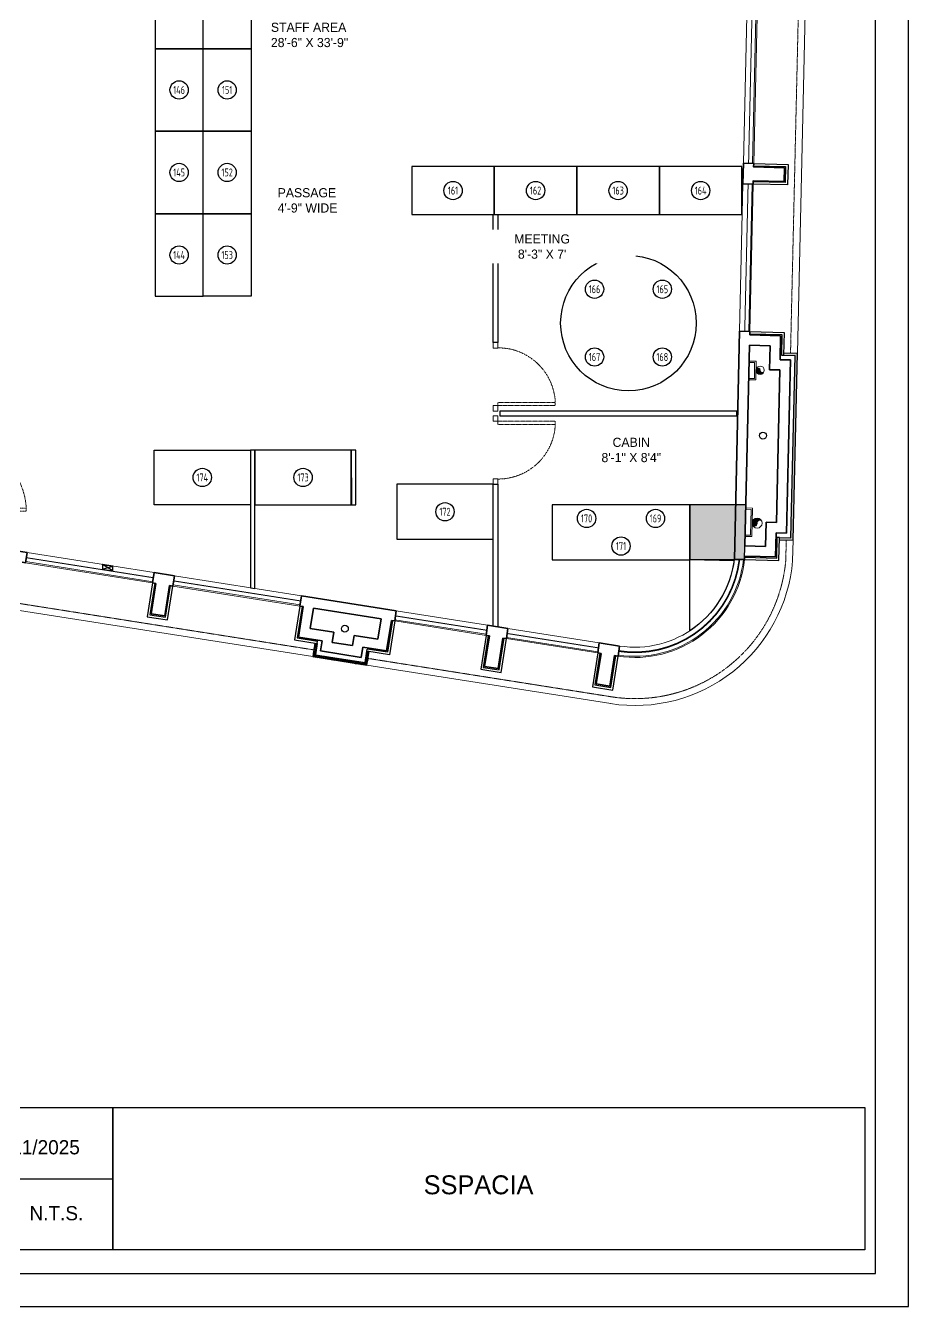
# Model space of a CAD drawing. Header units: millimetres. Extents: x 2165 to 3229, y 834 to 2305.
# Drawn here: x 2843 to 3229, y 834 to 1394 of the extents above; entities that cross this region are included whole.
import ezdxf
from ezdxf.enums import TextEntityAlignment as Align

# ---------------------------------------------------------------- set-up
doc = ezdxf.new("R2010")
doc.units = ezdxf.units.MM
for name, pattern in [('1', [0]), ('CENTER2', [1.125, 0.75, -0.125, 0.125, -0.125]), ('DOT2', [0.125, 0, -0.125]), ('HIDDEN', [0.375, 0.25, -0.125]), ('HIDDEN2', [0.1875, 0.125, -0.0625])]:
    doc.linetypes.add(name, pattern=pattern)
for name, color, linetype, lineweight in [('-P- VENT PIPE', 190, 'Continuous', 0), ('-P-CIVIL', 7, 'Continuous', 0), ('-RAIN WATER', 6, '1', 0), ('COL HATCH', 50, 'Continuous', 9), ('FUR', 12, 'Continuous', 30), ('g-dot', 3, 'HIDDEN', 9), ('g-dw', 3, 'Continuous', 5), ('GLASS', 174, 'Continuous', 30), ('text', 5, 'Continuous', 0), ('WALL', 7, 'Continuous', 35), ('WIN', 144, 'Continuous', 15)]:
    doc.layers.add(name, color=color, linetype=linetype, lineweight=lineweight)
for name, color, linetype in [('BH', 6, 'Continuous'), ('CLADDING', 155, 'Continuous'), ('ELE-2', 5, 'Continuous'), ('HOLE', 7, 'Continuous'), ('STONE', 20, 'Continuous'), ('STR. COL', 222, 'Continuous')]:
    doc.layers.add(name, color=color, linetype=linetype)
doc.layers.add('HATCH', color=7, linetype='Continuous', true_color=0x62653e)
doc.styles.add('VIBRANT', font='BKANT.TTF')
doc.styles.add('YQ_TEXT', font='SUPEROS.SHX', dxfattribs={"width": 0.8, "bigfont": 'HZDX.SHX'})

# ---------------------------------------------------------------- blocks, each defined once
blk = doc.blocks.new('*U8')
h = blk.add_hatch(color=256)
h.dxf.hatch_style = 1
h.paths.add_polyline_path([(6915.67, 3394.8, 0.414214), (6918.82, 3391.65, 0.414214), (6921.97, 3394.8, -0.645735), (6918.82, 3394.8, 0.645735)])
at = {"elevation": 0}
blk.add_lwpolyline([(6915.67, 3394.8, -0.645735), (6918.82, 3394.8, 0.645735), (6921.97, 3394.8, 0)], format="xyb", dxfattribs=at)
blk.add_circle((6918.82, 3394.8, 0), 3.15)
blk.add_arc((6917.24, 3394.09, 0), 1.73, 24.29652, 155.70348)
blk = doc.blocks.new('*U16')
at = {"layer": '-P-CIVIL', "linetype": 'ByBlock'}
for p, q in [((6934.07, 3405.77, 0), (6925.77, 3405.77, 0)), ((6925.77, 3405.77, 0), (6925.77, 3403.77, 0)), ((6934.07, 3405.77, 0), (6934.07, 3403.77, 0)), ((6934.07, 3403.77, 0), (6925.77, 3403.77, 0)), ((6933.67, 3405.37, 0), (6926.16, 3405.37, 0)), ((6926.16, 3405.37, 0), (6926.16, 3403.77, 0)), ((6933.67, 3405.37, 0), (6933.67, 3403.77, 0))]:
    blk.add_line(p, q, dxfattribs=at)
blk = doc.blocks.new('*U17')
at = {"layer": '-P-CIVIL', "linetype": 'ByBlock'}
for p, q in [((6951.96, 3405.77, 0), (6946.55, 3405.77, 0)), ((6946.55, 3405.77, 0), (6946.55, 3403.77, 0)), ((6951.96, 3405.77, 0), (6951.96, 3403.77, 0)), ((6951.96, 3403.77, 0), (6946.55, 3403.77, 0)), ((6951.56, 3405.37, 0), (6946.94, 3405.37, 0)), ((6946.94, 3405.37, 0), (6946.94, 3403.77, 0)), ((6951.56, 3405.37, 0), (6951.56, 3403.77, 0))]:
    blk.add_line(p, q, dxfattribs=at)
blk = doc.blocks.new('door 750')
at = {"layer": 'g-dot', "color": 250, "linetype": 'HIDDEN2', "lineweight": 5}
blk.add_lwpolyline([(120, 80), (770, 80), (770, 50), (120, 50)], close=True, dxfattribs=at)
at = {"layer": 'g-dot', "color": 250, "linetype": 'DOT2', "lineweight": 5, "ltscale": 0.05}
blk.add_arc((120, 50), 650, 2.6454, 90, dxfattribs=at)
at = {"layer": 'g-dw'}
for points in [[(43, 700), (120, 700), (120, 750), (43, 750)], [(43, 0), (120, 0), (120, 50), (43, 50)]]:
    blk.add_lwpolyline(points, close=True, dxfattribs=at)
blk = doc.blocks.new('A$C104176b6')
at = {"layer": 'g-dot', "color": 250, "linetype": 'HIDDEN2', "lineweight": 5}
blk.add_lwpolyline([(2, -3.84), (27.2, -3.84), (27.2, -2.4), (2, -2.4)], close=True, dxfattribs=at)
at = {"layer": 'g-dot', "color": 250, "linetype": 'DOT2', "lineweight": 5, "ltscale": 0.05}
blk.add_arc((2.23, -2.69), 25, 270, 357.3546, dxfattribs=at)
at = {"layer": 'g-dw'}
for points in [[(0, 0), (2, 0), (2, -2.4), (0, -2.4)], [(0, -27.6), (2, -27.6), (2, -30), (0, -30)]]:
    blk.add_lwpolyline(points, close=True, dxfattribs=at)

msp = doc.modelspace()

# ---------------------------------------------------------------- hatches: boundary and pattern name
at = {"layer": 'COL HATCH'}
h = msp.add_hatch(color=256, dxfattribs=at)
h.dxf.hatch_style = 1
h.paths.add_polyline_path([(3133.32, 1160.85), (3157.23, 1160.85), (3157.78, 1184.85), (3133.32, 1184.85)])
at = {"layer": 'HATCH'}
h = msp.add_hatch(dxfattribs=at)
h.set_pattern_fill('ANSI36', color=256, scale=4, angle=351.0415)
h.set_pattern_definition([(34.7235616, (-8839.4057, 1176.846), (0.434362353, 0.909370302), [1.25, -0.25, 0, -0.25])])
h.paths.add_polyline_path([(3174.3, 1251.22), (3174.28, 1250.22), (3179.28, 1250.11), (3177.45, 1170.39), (3172.45, 1170.5), (3172.43, 1169.5), (3178.43, 1169.37), (3180.3, 1251.09)])
h = msp.add_hatch(dxfattribs=at)
h.set_pattern_fill('ANSI36', color=256, scale=4, angle=351.0415)
h.set_pattern_definition([(27.0830073, (-6705.60614, 1236.784), (0.551413952, 0.843544696), [1.25, -0.25, 0, -0.25])])
h.paths.add_polyline_path([(2992.96, 1120.59), (2991.98, 1120.74), (2991.2, 1115.8), (2969.47, 1119.23), (2970.25, 1124.17), (2969.26, 1124.32), (2968.32, 1118.4), (2992.03, 1114.66)])

# ---------------------------------------------------------------- linework, layer by layer
msp.add_line((2781.51, 890.1, 0), (2880.86, 890.1, 0))
at = {"linetype": 'Continuous', "lineweight": 30, "elevation": 0}
for points in [[(3214.4, 2291.04), (2179.24, 2291.04), (2179.24, 848.7), (3214.4, 848.7)], [(2880.86, 921.16), (3209.74, 921.16), (3209.74, 859.05), (2880.86, 859.05)]]:
    msp.add_lwpolyline(points, close=True, dxfattribs=at)
msp.add_lwpolyline([(2625.55, 921.16), (2880.86, 921.16), (2880.86, 859.05), (2625.55, 859.05)], dxfattribs=at)
at = {"layer": 'BH'}
for centre in [(2909.9, 1366.23), (2930.9, 1366.23), (2909.9, 1330.14), (2930.9, 1330.14), (3029.7, 1322.23), (3065.8, 1322.23), (3101.89, 1322.23), (3137.98, 1322.23), (2909.9, 1294.04), (2930.9, 1294.04), (3091.58, 1279.09), (3121.22, 1279.09), (3091.58, 1249.45), (3121.22, 1249.45), (2920.02, 1196.76), (2964.11, 1196.76), (3026.18, 1181.76), (3088.1, 1178.83), (3118.25, 1178.83), (3103.17, 1166.77)]:
    msp.add_circle(centre, 4, dxfattribs=at)
at = {"layer": 'CLADDING', "color": 32}
for p, q in [((3159.52, 1260.57, 0), (3174.51, 1260.22, 0)), ((3159.49, 1259.57, 0), (3173.49, 1259.25, 0)), ((3173.49, 1259.25, 0), (3173.28, 1250.25, 0)), ((3174.51, 1260.22, 0), (3174.28, 1250.22, 0)), ((3171.25, 1161.53, 0), (3171.45, 1170.53, 0)), ((3172.22, 1160.51, 0), (3172.45, 1170.5, 0)), ((3157.23, 1160.85, 0), (3172.22, 1160.51, 0)), ((3157.25, 1161.85, 0), (3171.25, 1161.53, 0)), ((2962.7, 1140.54, 0), (2960.37, 1125.72, 0)), ((2963.69, 1140.39, 0), (2961.51, 1126.56, 0)), ((3003.2, 1134.16, 0), (3001.02, 1120.33, 0)), ((3004.19, 1134, 0), (3001.85, 1119.18, 0)), ((2961.51, 1126.56, 0), (2970.4, 1125.16, 0)), ((2960.37, 1125.72, 0), (2970.25, 1124.17, 0)), ((2970.25, 1124.17, 0), (2970.4, 1125.16, 0)), ((2991.98, 1120.74, 0), (2992.13, 1121.73, 0)), ((3001.85, 1119.18, 0), (2991.98, 1120.74, 0)), ((3001.02, 1120.33, 0), (2992.13, 1121.73, 0))]:
    msp.add_line(p, q, dxfattribs=at)
at = {"layer": 'CLADDING', "color": 32, "lineweight": -3}
for p, q in [((3173.28, 1250.25, 0), (3174.28, 1250.22, 0)), ((3172.45, 1170.5, 0), (3171.45, 1170.53, 0))]:
    msp.add_line(p, q, dxfattribs=at)
at = {"layer": 'CLADDING'}
for p, q in [((3174.28, 1250.22, 0), (3179.28, 1250.11, 0)), ((3174.3, 1251.22, 0), (3180.3, 1251.09, 0)), ((3177.45, 1170.39, 0), (3179.28, 1250.11, 0)), ((3178.43, 1169.37, 0), (3180.3, 1251.09, 0)), ((3172.43, 1169.5, 0), (3178.43, 1169.37, 0)), ((3172.45, 1170.5, 0), (3177.45, 1170.39, 0))]:
    msp.add_line(p, q, dxfattribs=at)
at = {"layer": 'CLADDING', "color": 32, "elevation": 0}
for points in [[(2898.29, 1150.7), (2895.95, 1135.88), (2904.84, 1134.48), (2907.18, 1149.29)], [(2899.27, 1150.54), (2897.09, 1136.71), (2904.01, 1135.62), (2906.19, 1149.45)], [(3044.13, 1127.7), (3041.8, 1112.89), (3050.69, 1111.49), (3053.02, 1126.3)], [(3045.12, 1127.55), (3042.94, 1113.72), (3049.86, 1112.63), (3052.04, 1126.46)], [(3092.97, 1120.01), (3090.63, 1105.19), (3099.52, 1103.79), (3101.86, 1118.6)], [(3093.96, 1119.85), (3091.78, 1106.02), (3098.69, 1104.93), (3100.87, 1118.76)]]:
    msp.add_lwpolyline(points, dxfattribs=at)
at = {"layer": 'CLADDING', "elevation": 0}
for points in [[(2969.26, 1124.32), (2968.32, 1118.4), (2992.03, 1114.66), (2992.96, 1120.59)], [(2970.25, 1124.17), (2969.47, 1119.23), (2991.2, 1115.8), (2991.98, 1120.74)]]:
    msp.add_lwpolyline(points, dxfattribs=at)
at = {"layer": 'Defpoints', "color": 1, "linetype": 'Continuous', "lineweight": -3, "elevation": 0}
msp.add_lwpolyline([(3228.84, 2305.48), (2164.8, 2305.48), (2164.8, 834.25), (3228.84, 834.25)], close=True, dxfattribs=at)
at = {"layer": 'ELE-2', "color": 7}
for p, q in [((2880.9, 1155.97, 0), (2876.4, 1158.7, 0)), ((2876.4, 1156.68, 0), (2880.9, 1157.99, 0))]:
    msp.add_line(p, q, dxfattribs=at)
at = {"layer": 'ELE-2', "color": 7, "elevation": 0, "flags": 128}
msp.add_lwpolyline([(2880.9, 1157.99), (2876.4, 1158.7), (2876.4, 1156.68), (2880.9, 1155.97)], close=True, dxfattribs=at)
at = {"layer": 'FUR', "elevation": 0}
for points in [[(2899.4, 1420.37), (2899.4, 1384.28), (2920.4, 1384.28), (2920.4, 1420.37)], [(2941.4, 1420.37), (2941.4, 1384.28), (2920.4, 1384.28), (2920.4, 1420.37)], [(2899.4, 1384.28), (2899.4, 1348.18), (2920.4, 1348.18), (2920.4, 1384.28)], [(2941.4, 1384.28), (2941.4, 1348.18), (2920.4, 1348.18), (2920.4, 1384.28)], [(2899.4, 1348.18), (2899.4, 1312.09), (2920.4, 1312.09), (2920.4, 1348.18)], [(2941.4, 1348.18), (2941.4, 1312.09), (2920.4, 1312.09), (2920.4, 1348.18)], [(3047.75, 1332.73), (3011.66, 1332.73), (3011.66, 1311.73), (3047.75, 1311.73)], [(3083.84, 1332.73), (3047.75, 1332.73), (3047.75, 1311.73), (3083.84, 1311.73)], [(3119.93, 1332.73), (3083.84, 1332.73), (3083.84, 1311.73), (3119.93, 1311.73)], [(3156.03, 1332.73), (3119.93, 1332.73), (3119.93, 1311.73), (3156.03, 1311.73)], [(2899.4, 1312.09), (2899.4, 1276), (2920.4, 1276), (2920.4, 1312.09)], [(2941.4, 1312.09), (2941.4, 1276), (2920.4, 1276), (2920.4, 1312.09)], [(2941.07, 1184.76), (2898.97, 1184.76), (2898.97, 1208.76), (2941.07, 1208.76)], [(2943.07, 1184.76), (2985.16, 1184.76), (2985.16, 1208.76), (2943.07, 1208.76)], [(3005.13, 1169.76), (3047.22, 1169.76), (3047.22, 1193.76), (3005.13, 1193.76)], [(3073.03, 1184.85), (3073.03, 1160.75), (3133.32, 1160.75), (3133.32, 1184.85)]]:
    msp.add_lwpolyline(points, close=True, dxfattribs=at)
msp.add_lwpolyline([(3152.69, 1160.85, -0.21927), (3133.32, 1129.75), (3133.32, 1160.85), (3152.65, 1160.49)], format="xyb", dxfattribs=at)
at = {"layer": 'FUR'}
msp.add_circle((3106.4, 1264.27, 0), 29.64, dxfattribs=at)
at = {"layer": 'GLASS', "elevation": 0}
for points in [[(3047.22, 1311.73), (3049.22, 1311.73), (3049.22, 1255.76), (3047.22, 1255.76)], [(3050.22, 1225.76), (3050.22, 1223.76), (3153.87, 1223.76), (3153.87, 1225.76)], [(2943.07, 1208.76), (2941.07, 1208.76), (2941.14, 1148.5), (2943.07, 1148.19)], [(2987.16, 1208.76), (2985.16, 1208.76), (2985.23, 1184.76), (2987.16, 1184.76)], [(3047.22, 1193.76), (3049.22, 1193.76), (3049.22, 1131.46), (3047.22, 1131.77)]]:
    msp.add_lwpolyline(points, close=True, dxfattribs=at)
at = {"layer": 'HOLE'}
for centre in [(3165.22, 1215.08, 0), (2982.4, 1130.6, 0)]:
    msp.add_circle(centre, 1.5, dxfattribs=at)
at = {"layer": 'STONE', "color": 32, "elevation": 0}
for points in [[(3161.2, 1334.05), (3176.2, 1333.7), (3175.99, 1324.71), (3161, 1325.05)], [(3161.18, 1333.05), (3175.17, 1332.73), (3175.01, 1325.73), (3161.02, 1326.05)]]:
    msp.add_lwpolyline(points, dxfattribs=at)
at = {"layer": 'STR. COL', "elevation": 0}
msp.add_lwpolyline([(3133.32, 1160.85), (3157.23, 1160.85), (3157.78, 1184.85), (3133.32, 1184.85)], close=True, dxfattribs=at)
at = {"layer": 'WALL'}
for p, q in [((3155.02, 1260.67, 0), (3152.73, 1160.85, 0)), ((3155.02, 1260.67, 0), (3159.52, 1260.57, 0)), ((3159.52, 1260.57, 0), (3159.48, 1259.07, 0)), ((3159.48, 1259.07, 0), (3172.98, 1258.76, 0)), ((3172.98, 1258.76, 0), (3172.74, 1248.26, 0)), ((3159.38, 1254.57, 0), (3157.36, 1166.85, 0)), ((3159.38, 1254.57, 0), (3168.37, 1254.36, 0)), ((3168.37, 1254.36, 0), (3168.13, 1243.86, 0)), ((3168.13, 1243.86, 0), (3172.63, 1243.76, 0)), ((3171.1, 1177.04, 0), (3172.63, 1243.76, 0)), ((3172.74, 1248.26, 0), (3177.23, 1248.16, 0)), ((3175.5, 1172.43, 0), (3177.23, 1248.16, 0)), ((3166.36, 1166.64, 0), (3166.6, 1177.14, 0)), ((3166.6, 1177.14, 0), (3171.1, 1177.04, 0)), ((3170.76, 1162.04, 0), (3171, 1172.54, 0)), ((3171, 1172.54, 0), (3175.5, 1172.43, 0)), ((2843.46, 1163.9, 0), (2801.97, 1170.44, 0)), ((3157.36, 1166.85, 0), (3166.36, 1166.64, 0)), ((2841.28, 1159.68, 0), (2842.76, 1159.45, 0)), ((2842.76, 1159.45, 0), (2843.46, 1163.9, 0)), ((3152.73, 1160.85, 0), (3157.23, 1160.85, 0)), ((3157.26, 1162.35, 0), (3157.23, 1160.85, 0)), ((3157.26, 1162.35, 0), (3170.76, 1162.04, 0)), ((2880.9, 1157.99, 0), (2876.4, 1158.7, 0)), ((2898.29, 1150.7, 0), (2898.99, 1155.14, 0)), ((2907.88, 1153.74, 0), (2898.99, 1155.14, 0)), ((2899.77, 1150.46, 0), (2897.66, 1137.13, 0)), ((2898.29, 1150.7, 0), (2899.77, 1150.46, 0)), ((2905.69, 1149.53, 0), (2903.59, 1136.19, 0)), ((2907.18, 1149.29, 0), (2905.69, 1149.53, 0)), ((2907.88, 1153.74, 0), (2907.18, 1149.29, 0)), ((2963.4, 1144.99, 0), (2962.7, 1140.54, 0)), ((3004.89, 1138.45, 0), (2963.4, 1144.99, 0)), ((2903.59, 1136.19, 0), (2897.66, 1137.13, 0)), ((2964.18, 1140.31, 0), (2962.08, 1126.97, 0)), ((2962.7, 1140.54, 0), (2964.18, 1140.31, 0)), ((2968.63, 1139.61, 0), (2967.23, 1130.72, 0)), ((2998.26, 1134.94, 0), (2968.63, 1139.61, 0)), ((3004.19, 1134, 0), (3004.89, 1138.45, 0)), ((2996.86, 1126.05, 0), (2998.26, 1134.94, 0)), ((3000.61, 1120.9, 0), (3002.71, 1134.23, 0)), ((3002.71, 1134.23, 0), (3004.19, 1134, 0)), ((3044.13, 1127.7, 0), (3044.83, 1132.15, 0)), ((3044.83, 1132.15, 0), (3053.72, 1130.75, 0)), ((2962.08, 1126.97, 0), (2972.45, 1125.34, 0)), ((2967.23, 1130.72, 0), (2977.6, 1129.08, 0)), ((2977.6, 1129.08, 0), (2976.9, 1124.64, 0)), ((2985.79, 1123.24, 0), (2986.49, 1127.68, 0)), ((2986.49, 1127.68, 0), (2996.86, 1126.05, 0)), ((3045.62, 1127.47, 0), (3043.51, 1114.14, 0)), ((3044.13, 1127.7, 0), (3045.62, 1127.47, 0)), ((3051.54, 1126.54, 0), (3049.44, 1113.2, 0)), ((3053.02, 1126.3, 0), (3051.54, 1126.54, 0)), ((3053.72, 1130.75, 0), (3053.02, 1126.3, 0)), ((2972.45, 1125.34, 0), (2971.75, 1120.89, 0)), ((2971.75, 1120.89, 0), (2989.53, 1118.09, 0)), ((2976.9, 1124.64, 0), (2985.79, 1123.24, 0)), ((2989.53, 1118.09, 0), (2990.23, 1122.53, 0)), ((2990.23, 1122.53, 0), (3000.61, 1120.9, 0)), ((3092.97, 1120.01, 0), (3093.67, 1124.45, 0)), ((3093.67, 1124.45, 0), (3102.56, 1123.05, 0)), ((3102.56, 1123.05, 0), (3101.86, 1118.6, 0)), ((3094.45, 1119.77, 0), (3092.35, 1106.44, 0)), ((3092.97, 1120.01, 0), (3094.45, 1119.77, 0)), ((3100.38, 1118.84, 0), (3098.27, 1105.5, 0)), ((3101.86, 1118.6, 0), (3100.38, 1118.84, 0)), ((3049.44, 1113.2, 0), (3043.51, 1114.14, 0)), ((3098.27, 1105.5, 0), (3092.35, 1106.44, 0))]:
    msp.add_line(p, q, dxfattribs=at)
at = {"layer": 'WALL', "elevation": 0}
msp.add_lwpolyline([(3161.2, 1334.05), (3161.17, 1332.55), (3174.66, 1332.24), (3174.53, 1326.24), (3161.03, 1326.55), (3161, 1325.05), (3156.5, 1325.15), (3156.7, 1334.15), (3161.2, 1334.05)], dxfattribs=at)
at = {"layer": 'WIN', "color": 116, "linetype": 'HIDDEN', "ltscale": 0.5}
for p, q in [((3180.88, 1407.11, 0), (3177.3, 1251.15, 0)), ((3175.22, 1160.53, 0), (3175.43, 1169.44, 0)), ((2831.06, 1143.07, 0), (2968.79, 1121.36, 0)), ((3099.1, 1100.82, 0), (2992.5, 1117.62, 0))]:
    msp.add_line(p, q, dxfattribs=at)
at = {"layer": 'WIN', "ltscale": 0.5}
for p, q in [((3183.88, 1407.05, 0), (3180.3, 1251.09, 0)), ((3178.22, 1160.37, 0), (3178.43, 1169.37, 0)), ((2830.6, 1140.11, 0), (2968.32, 1118.4, 0)), ((3098.64, 1097.85, 0), (2992.03, 1114.66, 0))]:
    msp.add_line(p, q, dxfattribs=at)
at = {"layer": 'WIN'}
for p, q in [((3158.18, 1398.63, 0), (3156.7, 1334.15, 0)), ((3162.18, 1398.54, 0), (3160.7, 1334.06, 0)), ((3162.68, 1398.53, 0), (3161.2, 1334.05, 0)), ((3156.5, 1325.15, 0), (3155.02, 1260.67, 0)), ((3160.5, 1325.06, 0), (3159.02, 1260.58, 0)), ((3161, 1325.05, 0), (3159.52, 1260.57, 0)), ((2898.29, 1150.7, 0), (2842.76, 1159.45, 0)), ((2898.36, 1151.19, 0), (2842.84, 1159.94, 0)), ((2898.99, 1155.14, 0), (2843.46, 1163.9, 0)), ((2907.18, 1149.29, 0), (2962.7, 1140.54, 0)), ((2907.25, 1149.79, 0), (2962.78, 1141.04, 0)), ((2907.88, 1153.74, 0), (2963.4, 1144.99, 0))]:
    msp.add_line(p, q, dxfattribs=at)
at = {"layer": 'WIN', "color": 6, "const_width": 0.437, "elevation": 0}
for points in [[(3160.43, 1398.58), (3158.95, 1334.1)], [(3158.75, 1325.1), (3157.27, 1260.62)], [(2843.11, 1161.67), (2898.64, 1152.92)], [(2907.53, 1151.52), (2963.05, 1142.76)], [(3004.54, 1136.22), (3044.48, 1129.93)], [(3053.37, 1128.53), (3093.32, 1122.23)]]:
    msp.add_lwpolyline(points, dxfattribs=at)
at = {"layer": 'WIN', "color": 6, "const_width": 0.736, "elevation": 0}
msp.add_lwpolyline([(3102.2, 1120.83, 0.424336), (3154.96, 1160.85, 0.424336)], format="xyb", dxfattribs=at)
at = {"layer": 'WIN', "elevation": 0}
for points in [[(3004.89, 1138.45), (3044.83, 1132.15)], [(3004.19, 1134), (3044.13, 1127.7)], [(3004.27, 1134.5), (3044.21, 1128.2)], [(3053.02, 1126.3), (3092.97, 1120.01)], [(3053.1, 1126.8), (3093.05, 1120.5)], [(3053.72, 1130.75), (3093.67, 1124.45)]]:
    msp.add_lwpolyline(points, dxfattribs=at)
at = {"layer": 'WIN', "ltscale": 0.5}
msp.add_arc((3109.27, 1166.23, 0), 69.2, 261.1581, 355.1444, dxfattribs=at)
at = {"layer": 'WIN', "color": 116, "linetype": 'HIDDEN2'}
msp.add_arc((3109.27, 1166.23, 0), 66.2, 261.1634, 355.0651, dxfattribs=at)
at = {"layer": 'WIN'}
for radius, end in [(48.29, 353.4912), (47.79, 353.4228), (43.79, 353.2307)]:
    msp.add_arc((3109.25, 1166.33, 0), radius, 261.1974, end, dxfattribs=at)

# ---------------------------------------------------------------- block references
at = {"layer": '-P- VENT PIPE', "linetype": 'CENTER2', "ltscale": 0.08, "xscale": 0.5859374223972644, "yscale": 0.5859374223972644, "zscale": 0.5859374223972644, "rotation": 333.3831771378175}
msp.add_blockref('*U8', (-1351.58, 1281.6, 0), dxfattribs=at)
at = {"layer": '-P-CIVIL'}
for name, p, xscale, yscale, zscale, rotation in [('*U17', (-1780.6, 11747.06, 0), 1.499999801336995, 1.499999801336995, 1.499999801336995, 269.091606767024), ('*U16', (-1674.17, 11702.23, 0), 1.499999999958815, 1.499999999958815, 1.499999999958815, 268.4995193592109)]:
    msp.add_blockref(name, p, dxfattribs=dict(at, xscale=xscale, yscale=yscale, zscale=zscale, rotation=rotation))
at = {"layer": '-RAIN WATER', "xscale": -0.6874999999811237, "yscale": 0.6874999999811235, "zscale": 0.6874999999811238, "rotation": 208.3459951345984}
msp.add_blockref('*U8', (-2131.79, 972.41, 0), dxfattribs=at)
at = {"xscale": -1, "rotation": 180}
msp.add_blockref('A$C104176b6', (3047.22, 1225.76, 0), dxfattribs=at)
msp.add_blockref('A$C104176b6', (3047.22, 1223.76, 0))
at = {"layer": 'g-dw', "xscale": 0.0449465482402371, "yscale": 0.0449465482402371, "zscale": 0.0449465482402371}
msp.add_blockref('door 750', (2808.45, 1179.74, 0), dxfattribs=at)

# ---------------------------------------------------------------- texts
at = {"style": 'VIBRANT'}
for s, p in [('26/11/2025', (2824.91, 900.74, 0)), ('N.T.S.', (2844.45, 871.91, 0))]:
    e = msp.add_text(s, height=6.211, dxfattribs=at)
    e.set_placement(p)
    e.dxf.unprotected_set("ltscale", 0)
at = {"insert": (3040.85, 887.36, 0), "char_height": 8.2813, "width": 328.8784, "attachment_point": 5, "style": 'VIBRANT'}
msp.add_mtext('\\pxqc;SSPACIA', dxfattribs=at).dxf.unprotected_set("ltscale", 0)
at = {"layer": 'BH', "style": 'YQ_TEXT', "width": 0.8}
for s, p in [('146', (2909.9, 1366.23)), ('151', (2930.9, 1366.23)), ('145', (2909.9, 1330.14)), ('152', (2930.9, 1330.14)), ('161', (3029.7, 1322.23)), ('162', (3065.8, 1322.23)), ('163', (3101.89, 1322.23)), ('164', (3137.98, 1322.23)), ('144', (2909.9, 1294.04)), ('153', (2930.9, 1294.04)), ('166', (3091.58, 1279.09)), ('165', (3121.22, 1279.09)), ('167', (3091.58, 1249.45)), ('168', (3121.22, 1249.45)), ('174', (2920.02, 1196.76)), ('173', (2964.11, 1196.76)), ('172', (3026.18, 1181.76)), ('170', (3088.1, 1178.83)), ('169', (3118.25, 1178.83)), ('171', (3103.17, 1166.77))]:
    msp.add_text(s, height=3.5, dxfattribs=at).set_placement(p, align=Align.MIDDLE)
at = {"layer": 'text', "char_height": 4, "width": 77.9066, "attachment_point": 1, "style": 'VIBRANT'}
for s, insert in [('STAFF AREA\\P28\'-6" X 33\'-9"', (2950.03, 1395.64, 0)), ('PASSAGE\\P4\'-9" WIDE', (2953, 1323.28, 0)), ('\\pxqc;CABIN\\P8\'-1" X 8\'4"', (3068.69, 1214.13, 0))]:
    msp.add_mtext(s, dxfattribs=dict(at, insert=insert))

# ---------------------------------------------------------------- next in the draw order: texts
at = {"layer": 'text', "insert": (3029.71, 1303.09, 0), "char_height": 4, "width": 77.9066, "attachment_point": 1, "style": 'VIBRANT', "bg_fill": 2}
msp.add_mtext('\\pxqc;MEETING\\P\\pt16;8\'-3" X 7\'', dxfattribs=at)

doc.saveas('drawing.dxf')
